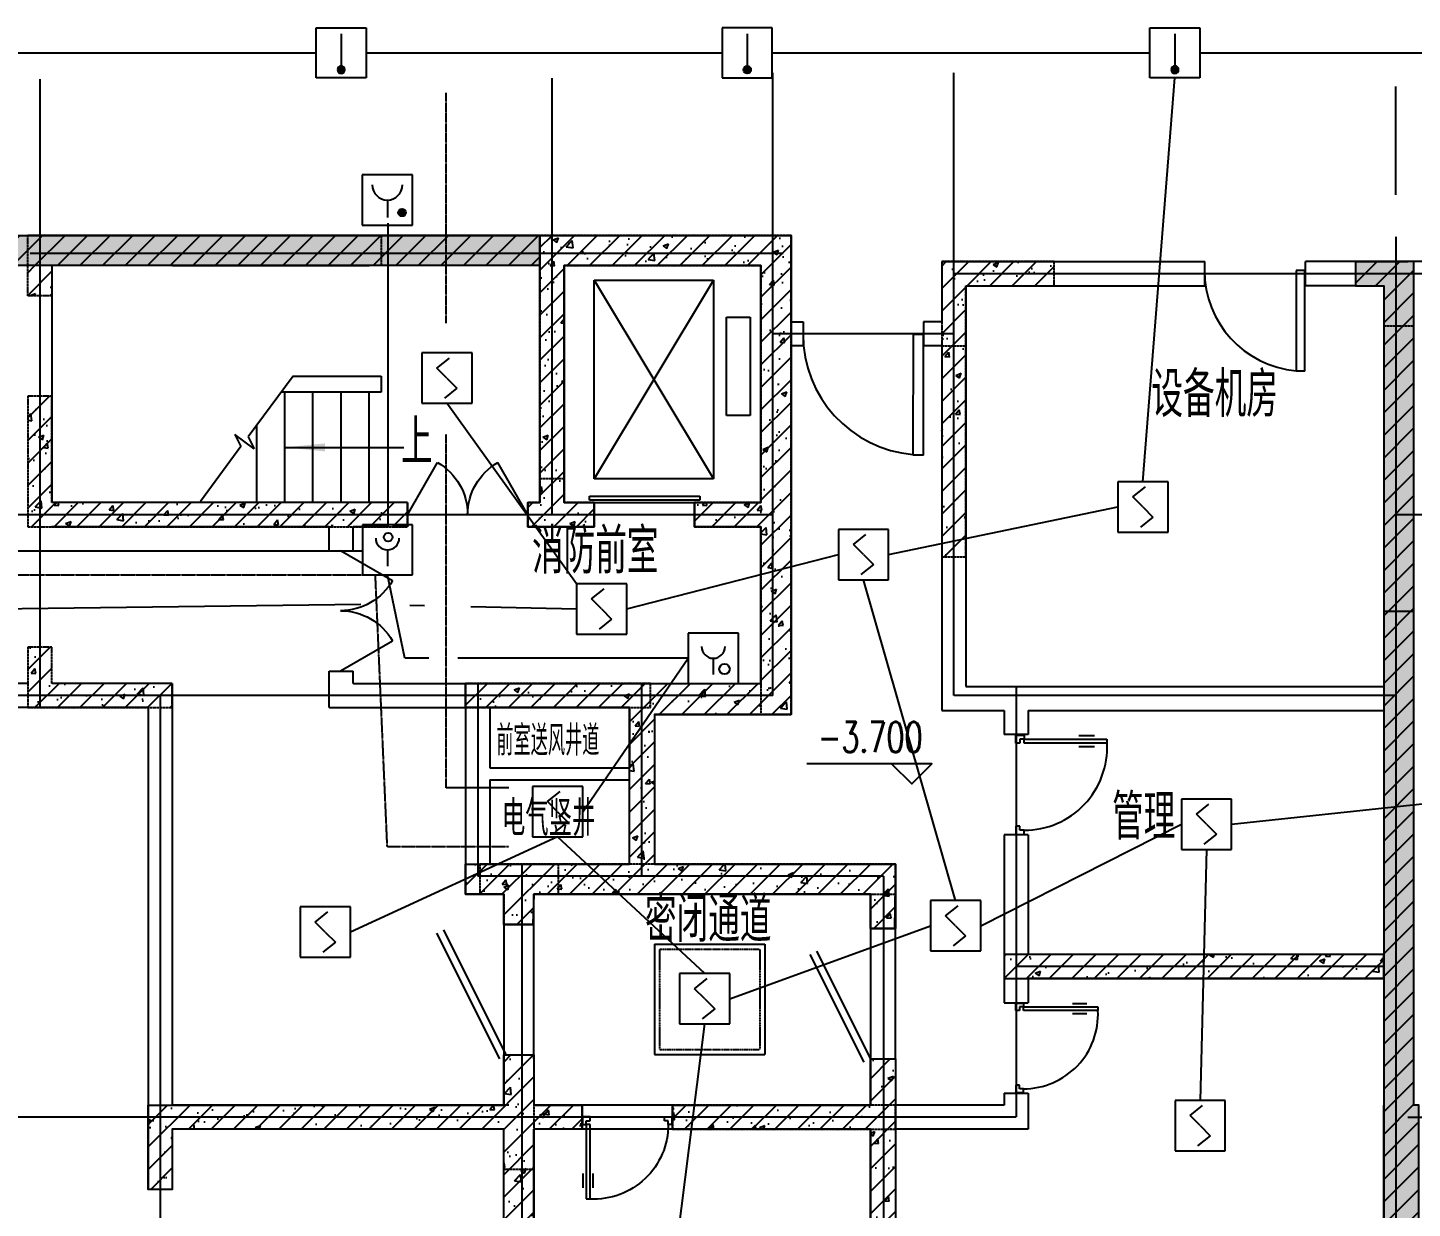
# Model space of a CAD drawing. Extents: x -170759 to 304867, y -311201 to 112352.
# Drawn here: x 50742 to 64527, y -259015 to -247257 of the extents above; entities that cross this region are included whole.
import ezdxf
from ezdxf.enums import TextEntityAlignment as Align

# ---------------------------------------------------------------- set-up
doc = ezdxf.new("R2010")
doc.units = 0
for name, pattern in [('ACAD_ISO04W100', [30.5, 24, -3, 0.5, -3]), ('CENTER', [2, 1.25, -0.25, 0.25, -0.25]), ('DASH', [0.35, 0.25, -0.1]), ('DOTE', [2.42, 2, -0.2, 0.02, -0.2]), ('PHANTOM2', [1.25, 0.625, -0.125, 0.125, -0.125, 0.125, -0.125])]:
    doc.linetypes.add(name, pattern=pattern)
doc.layers.get('0').update_dxf_attribs({"linetype": 'CONTINUOUS'})
for name, color, linetype in [('7', 8, 'CONTINUOUS'), ('AXIS_TEXT', 7, 'CONTINUOUS'), ('DOTE', 251, 'CONTINUOUS'), ('EQUIP', 3, 'CONTINUOUS'), ('MC', 3, 'CONTINUOUS'), ('PUB_DIM', 3, 'CONTINUOUS'), ('STAIR', 2, 'CONTINUOUS'), ('TEX', 7, 'CONTINUOUS'), ('TEXT', 6, 'CONTINUOUS'), ('TXT', 3, 'CONTINUOUS'), ('WALL', 7, 'CONTINUOUS'), ('WINDOW', 151, 'CONTINUOUS'), ('WINDOW_TEXT', 7, 'CONTINUOUS'), ('WIRE', 1, 'CONTINUOUS'), ('WZ', 3, 'CONTINUOUS'), ('ZHU', 251, 'CONTINUOUS'), ('ZXX', 2, 'ACAD_ISO04W100'), ('导线', 1, 'CONTINUOUS'), ('消防', 1, 'CONTINUOUS')]:
    doc.layers.add(name, color=color, linetype=linetype)
doc.styles.add('HZS', font='txt', dxfattribs={"width": 0.7, "bigfont": 'HZS'})
doc.styles.add('HZTXT', font='txt.shx', dxfattribs={"width": 0.8, "bigfont": 'hztxt.shx'})
doc.styles.add('HZXXX', font='romans', dxfattribs={"width": 0.7, "bigfont": 'hzs'})
doc.styles.add('SIMPLEX', font='SIMPLEX.SHX')
doc.styles.add('XC93', font='hzst-e.shx', dxfattribs={"width": 0.75, "bigfont": 'xc93.shx'})
pattern_1 = [(50, (50704.1, -264957.1), (546.554, -47.817), [57.15, -628.65]), (355, (50704.1, -264957.1), (-105.728, 573.17), [45.72, -502.92]), (100.451, (50749.67, -264961.1), (440.828, 525.35), [48.57, -534.27]), (46.1842, (50704.1, -264804.7), (813.237, -126.127), [85.725, -942.975]), (96.6356, (50771.9, -264815.2), (712.213, 742.277), [72.855, -801.405]), (351.184, (50704.1, -264804.7), (712.214, 742.275), [68.58, -754.38]), (21, (50780.3, -264842.8), (454.845, -306.7966), [57.15, -628.65]), (326, (50780.3, -264842.8), (185.406, 552.564), [45.72, -502.92]), (71.4514, (50818.2, -264868.36), (640.25, 245.769), [48.57, -534.27]), (37.5, (50704.12, -264957.1), (9.2658, 253.6651), [0, -496.824, 0, -510.54, 0, -504.825]), (7.5, (50704.12, -264957.1), (200.459, 300.5417), [0, -291.084, 0, -485.394, 0, -192.405]), (327.5, (50534.2, -264957.1), (406.7718, -17.1862), [0, -190.5, 0, -594.36, 0, -788.67]), (317.5, (50458, -264957.1), (444.3875, 76.2795), [0, -247.65, 0, -394.716, 0, -560.07])]
pattern_2 = [(45, (50704.12, -265676.67), (-112.2532, 112.2532), [])]

# ---------------------------------------------------------------- blocks, each defined once
blk = doc.blocks.new('M_A23MCU')
for p, q in [((-0.454, 0.081), (-0.454, 0.905)), ((-0.454, 0.905), (-0.413, 0.905)), ((-0.413, 0.905), (-0.413, 0.081)), ((-0.489, 0.782), (-0.489, 0.624)), ((-0.378, 0.782), (-0.378, 0.624)), ((-0.495, -0.002), (-0.495, 0.081)), ((-0.495, 0.081), (-0.454, 0.081)), ((-0.413, 0.081), (-0.454, 0.081)), ((-0.454, 0.081), (-0.454, 0.039)), ((-0.454, 0.039), (-0.413, 0.039)), ((-0.413, 0.039), (-0.413, -0.002)), ((0.412, 0.039), (0.412, -0.002)), ((0.453, 0.039), (0.412, 0.039)), ((0.453, 0.081), (0.453, 0.039)), ((0.494, 0.081), (0.453, 0.081)), ((0.494, -0.002), (0.494, 0.081)), ((-0.413, -0.002), (-0.495, -0.002)), ((-0.495, -0.002), (-0.495, -0.002)), ((0.412, -0.002), (0.494, -0.002)), ((0.494, -0.002), (0.494, -0.002))]:
    blk.add_line(p, q)
blk.add_arc((-0.372, 0.082), 0.825, 359.9283, 92.866)
blk = doc.blocks.new('_LINKPT1')
blk.add_line((0, 0), (0, 0))
blk = doc.blocks.new('M_I14YDH')
for p, q in [((0.5, 0.5), (-0.5, 0.5)), ((-0.5, 0.5), (-0.5, -0.5)), ((-0.2, 0.2), (0.05, 0.4)), ((0.5, -0.5), (0.5, 0.5)), ((0, 0), (-0.2, 0.2)), ((0, 0), (0.2, -0.2)), ((0.2, -0.2), (-0.05, -0.4)), ((-0.5, -0.5), (0.5, -0.5))]:
    blk.add_line(p, q)
for p in [(0, 0.5), (-0.5, 0), (0.5, 0), (0, -0.5)]:
    blk.add_blockref('_LINKPT1', p)
at = {"width": 0.8, "flags": 9}
blk.add_attdef('A', (0, 0), '', height=0.00002, dxfattribs=at)
blk = doc.blocks.new('M-90')
at = {"layer": 'MC'}
for p, q in [((0, 810), (0, 0)), ((0, 810), (71.1, 810)), ((71.1, 0), (71.1, 810)), ((0, 0), (71.1, 0))]:
    blk.add_line(p, q, dxfattribs=at)
blk.add_arc((0, 0), 810, 0, 84.96083, dxfattribs=at)
blk = doc.blocks.new('A$C52D86A53')
at = {"layer": 'WALL', "xscale": -1, "rotation": 186.999999999998}
blk.add_blockref('M-90', (-98.7, 804), dxfattribs=at)
blk = doc.blocks.new('_DBLK1')
for p, q in [((-0.5, 0), (-0.25, -0.433)), ((0.5, 0), (0.25, -0.433))]:
    blk.add_line(p, q)
for centre, start, end in [((-0.5, 0), 300, 0), ((0.5, 0), 180, 240)]:
    blk.add_arc(centre, 0.5, start, end)
at = {"layer": 'WINDOW_TEXT', "style": 'SIMPLEX', "flags": 9}
blk.add_attdef('A', text='', height=1, dxfattribs=at).set_placement((0, 1.5), align=Align.MIDDLE)
blk = doc.blocks.new('_X1BIG')
for p, q in [((0.5, 0.5), (-0.5, 0.5)), ((-0.5, 0.5), (-0.5, -0.5)), ((0.5, -0.5), (0.5, 0.5)), ((0, 0), (0, -0.324)), ((-0.5, -0.5), (0.5, -0.5))]:
    blk.add_line(p, q)
blk.add_circle((0.012, 0.254), 0.0864)
blk.add_arc((0, 0.234), 0.234, 180, 0)
at = {"xscale": 0.002, "yscale": 0.002, "zscale": 0.002}
for p in [(0, 0.5), (-0.5, 0), (0.5, 0), (0, -0.5)]:
    blk.add_blockref('_LINKPT1', p, dxfattribs=at)
at = {"style": 'XC93', "width": 0.75, "flags": 9}
blk.add_attdef('A', (0, 0), '', height=0.00002, dxfattribs=at)
blk = doc.blocks.new('_ARROW')
blk.add_solid([(0, 0), (-1, 0.1), (-1, -0.1)])
blk = doc.blocks.new('_X0AQQ')
for p, q in [((0.5, 0.5), (-0.5, 0.5)), ((-0.5, 0.5), (-0.5, -0.5)), ((0.5, -0.5), (0.5, 0.5)), ((0, 0), (0, -0.324)), ((-0.5, -0.5), (0.5, -0.5))]:
    blk.add_line(p, q)
blk.add_circle((0.223, -0.215), 0.104)
blk.add_arc((0, 0.234), 0.234, 180, 0)
at = {"xscale": 0.002, "yscale": 0.002, "zscale": 0.002}
for p in [(0, 0.5), (-0.5, 0), (0.5, 0), (0, -0.5)]:
    blk.add_blockref('_LINKPT1', p, dxfattribs=at)
at = {"style": 'XC93', "width": 0.75, "flags": 9}
blk.add_attdef('A', (0, 0), '', height=0.00002, dxfattribs=at)
blk = doc.blocks.new('M_I17LNN')
for p, q in [((0.5, 0.5), (-0.5, 0.5)), ((-0.5, 0.5), (-0.5, -0.5)), ((0.5, -0.5), (0.5, 0.5)), ((0, 0), (0, -0.35)), ((-0.5, -0.5), (0.5, -0.5))]:
    blk.add_line(p, q)
blk.add_arc((0, 0.3), 0.3, 180, 0)
for p in [(0, 0.5), (-0.5, 0), (0.5, 0), (0, -0.5)]:
    blk.add_blockref('_LINKPT1', p)
at = {"width": 0.8, "flags": 9}
blk.add_attdef('A', (0, 0), '', height=0.00002, dxfattribs=at)
blk = doc.blocks.new('A$C040471D3')
at = {"layer": 'EQUIP'}
blk.add_circle((396, 125), 37.5, dxfattribs=at)
for points in [[(363, 144), (428, 144), (358, 125), (433, 125)], [(377, 157), (414, 157), (363, 144), (428, 144)], [(396, 162), (396, 162), (377, 157), (414, 157)], [(363, 106), (428, 106), (358, 125), (433, 125)], [(377, 92), (414, 92), (363, 106), (428, 106)], [(396, 87), (396, 87), (377, 92), (414, 92)]]:
    blk.add_solid(points, dxfattribs=at)
at = {"layer": 'EQUIP', "xscale": 500, "yscale": 500, "zscale": 500}
blk.add_blockref('M_I17LNN', (250, 250), dxfattribs=at)
blk = doc.blocks.new('A$C0C615F67')
blk.add_blockref('A$C040471D3', (0, 0))
blk = doc.blocks.new('M_I13KNT')
for p, q in [((0.5, 0.5), (-0.5, 0.5)), ((-0.5, 0.5), (-0.5, -0.5)), ((0, 0.375), (0, -0.412)), ((0.5, -0.5), (0.5, 0.5)), ((-0.5, -0.5), (0.5, -0.5))]:
    blk.add_line(p, q)
blk.add_circle((0, -0.338), 0.075)
for points in [[(-0.037, -0.273), (0.038, -0.273), (-0.065, -0.3), (0.065, -0.3)], [(0, -0.263), (0, -0.263), (-0.037, -0.273), (0.038, -0.273)], [(-0.065, -0.3), (0.065, -0.3), (-0.075, -0.338), (0.075, -0.338)], [(-0.065, -0.375), (0.065, -0.375), (-0.075, -0.338), (0.075, -0.338)], [(-0.037, -0.402), (0.038, -0.402), (-0.065, -0.375), (0.065, -0.375)], [(0, -0.412), (0, -0.412), (-0.037, -0.402), (0.038, -0.402)]]:
    blk.add_solid(points)
for p in [(0, 0.5), (-0.5, 0), (0.5, 0), (0, -0.5)]:
    blk.add_blockref('_LINKPT1', p)
at = {"width": 0.8, "flags": 9}
blk.add_attdef('A', (0, 0), '', height=0.000015, dxfattribs=at)

msp = doc.modelspace()

# ---------------------------------------------------------------- hatches: boundary and pattern name
at = {"layer": 'WALL'}
h = msp.add_hatch(dxfattribs=at)
h.set_pattern_fill('AR-CONC', color=256, scale=3, style=0)
h.set_pattern_definition(pattern_1)
h.paths.add_polyline_path([(41081.64473, -249327.46476), (55841.64473, -249327.46476), (55841.64473, -249627.46476), (41081.64473, -249627.46476)])
h = msp.add_hatch(dxfattribs=at)
h.set_pattern_fill('ANSI31', color=256, scale=50, style=0)
h.set_pattern_definition(pattern_2)
h.paths.add_polyline_path([(41081.64473, -249327.46476), (55841.64473, -249327.46476), (55841.64473, -249627.46476), (41081.64473, -249627.46476)])
h = msp.add_hatch(dxfattribs=at)
h.set_pattern_fill('AR-CONC', color=256, scale=3, style=0)
h.set_pattern_definition(pattern_1)
h.paths.add_polyline_path([(55841.64473, -249327.46476), (58341.64473, -249327.46476), (58341.64473, -254097.46476), (56981.64473, -254097.46476), (56981.64473, -255587.46476), (59381.64473, -255587.46476), (59371.64473, -256227.46476), (59131.64473, -256227.46476), (59131.64473, -255887.46476), (55781.64473, -255887.46476), (55771.64473, -256187.46476), (55481.64473, -256187.46476), (55481.64473, -255887.46476), (55101.64473, -255887.46476), (55101.64473, -255586.5813), (56731.64473, -255586.5813), (56731.64473, -254027.46479), (55101.64473, -254027.46479), (55101.64473, -253787.46476), (58041.64473, -253787.46476), (58041.64473, -252227.46476), (57381.84279, -252227.46476), (57381.84279, -251987.46476), (58041.64473, -251987.46476), (58041.64473, -249627.46476), (56081.64473, -249627.46476), (56081.64473, -251987.46476), (56381.84279, -251987.46476), (56381.84279, -252227.46476), (55721.64473, -252227.46476), (55721.64473, -251987.46476), (55841.64473, -251987.46476)])
h = msp.add_hatch(dxfattribs=at)
h.set_pattern_fill('ANSI31', color=256, scale=50, style=0)
h.set_pattern_definition([(45, (49761.56, -264957.1), (-112.2532, 112.2532), [])])
h.paths.add_polyline_path([(55841.64473, -249327.46476), (58341.64473, -249327.46476), (58341.64473, -254097.46476), (56981.64473, -254097.46476), (56981.64473, -255587.46476), (59381.64473, -255587.46476), (59371.64473, -256227.46476), (59131.64473, -256227.46476), (59131.64473, -255887.46476), (55781.64473, -255887.46476), (55771.64473, -256187.46476), (55481.64473, -256187.46476), (55481.64473, -255887.46476), (55101.64473, -255887.46476), (55101.64473, -255586.5813), (56731.64473, -255586.5813), (56731.64473, -254027.46479), (55101.64473, -254027.46479), (55101.64473, -253787.46476), (58041.64473, -253787.46476), (58041.64473, -252227.46476), (57381.84279, -252227.46476), (57381.84279, -251987.46476), (58041.64473, -251987.46476), (58041.64473, -249627.46476), (56081.64473, -249627.46476), (56081.64473, -251987.46476), (56381.84279, -251987.46476), (56381.84279, -252227.46476), (55721.64473, -252227.46476), (55721.64473, -251987.46476), (55841.64473, -251987.46476)])
h = msp.add_hatch(dxfattribs=at)
h.set_pattern_fill('AR-CONC', color=256, scale=3, style=0)
h.set_pattern_definition(pattern_1)
h.paths.add_polyline_path([(35081.64473, -250107.46476), (35081.64473, -249587.46476), (32331.64473, -249587.46476), (32331.64473, -260137.46476), (33531.64473, -260137.46476), (33531.64473, -264337.46476), (63391.64473, -264337.46476), (63391.64473, -260137.46476), (64591.64473, -260137.46476), (64591.64473, -257987.46476), (64541.64473, -257987.46476), (64541.64473, -249587.46476), (63961.64473, -249587.46476), (63961.64473, -249827.46476), (64241.64473, -249827.46476), (64241.64473, -259787.46476), (60461.64473, -259787.46476), (60461.64473, -260027.46476), (63041.64473, -260027.46476), (63041.64473, -263987.46476), (59381.64473, -263987.46476), (33881.64473, -263987.46476), (33881.64473, -259787.46476), (32681.64473, -259787.46476), (32681.64689, -249827.46456), (33631.64473, -249827.46476), (33631.64473, -250107.46476), (33881.64473, -250107.46476), (33881.64473, -249827.46476), (34841.64473, -249827.46476), (34841.64473, -250107.46476)])
h = msp.add_hatch(dxfattribs=at)
h.set_pattern_fill('ANSI31', color=256, scale=50, style=0)
h.set_pattern_definition([(45, (49929.86, -264957.1), (-112.2532, 112.2532), [])])
h.paths.add_polyline_path([(35081.64473, -250107.46476), (35081.64473, -249587.46476), (32331.64473, -249587.46476), (32331.64473, -260137.46476), (33531.64473, -260137.46476), (33531.64473, -264337.46476), (63391.64473, -264337.46476), (63391.64473, -260137.46476), (64591.64473, -260137.46476), (64591.64473, -257987.46476), (64541.64473, -257987.46476), (64541.64473, -249587.46476), (63961.64473, -249587.46476), (63961.64473, -249827.46476), (64241.64473, -249827.46476), (64241.64473, -259787.46476), (60461.64473, -259787.46476), (60461.64473, -260027.46476), (63041.64473, -260027.46476), (63041.64473, -263987.46476), (59381.64473, -263987.46476), (33881.64473, -263987.46476), (33881.64473, -259787.46476), (32681.64473, -259787.46476), (32681.64689, -249827.46456), (33631.64473, -249827.46476), (33631.64473, -250107.46476), (33881.64473, -250107.46476), (33881.64473, -249827.46476), (34841.64473, -249827.46476), (34841.64473, -250107.46476)])
h = msp.add_hatch(dxfattribs=at)
h.set_pattern_fill('AR-CONC', color=256, scale=3, style=0)
h.set_pattern_definition(pattern_1)
h.paths.add_polyline_path([(46061.64473, -249627.46476), (45941.64473, -249627.46476), (45941.64473, -249927.46476), (46061.64473, -249927.46476)])
h.paths.add_polyline_path([(46061.64473, -249927.46476), (46181.64473, -249927.46476), (46181.64473, -249637.46476), (46181.64473, -249627.46476), (46061.64473, -249627.46476)])
h.paths.add_polyline_path([(50861.64473, -249627.46476), (50741.64473, -249627.46476), (50741.64473, -249927.46476), (50861.64473, -249927.46476)])
h.paths.add_polyline_path([(50981.64473, -249627.46476), (50861.64473, -249627.46476), (50861.64473, -249927.46476), (50981.64473, -249927.46476)])
h = msp.add_hatch(dxfattribs=at)
h.set_pattern_fill('ANSI31', color=256, scale=50, style=0)
h.set_pattern_definition(pattern_2)
h.paths.add_polyline_path([(46061.64473, -249627.46476), (45941.64473, -249627.46476), (45941.64473, -249927.46476), (46061.64473, -249927.46476)])
h.paths.add_polyline_path([(46061.64473, -249927.46476), (46181.64473, -249927.46476), (46181.64473, -249637.46476), (46181.64473, -249627.46476), (46061.64473, -249627.46476)])
h.paths.add_polyline_path([(50861.64473, -249627.46476), (50741.64473, -249627.46476), (50741.64473, -249927.46476), (50861.64473, -249927.46476)])
h.paths.add_polyline_path([(50981.64473, -249627.46476), (50861.64473, -249627.46476), (50861.64473, -249927.46476), (50981.64473, -249927.46476)])
h = msp.add_hatch(dxfattribs=at)
h.set_pattern_fill('AR-CONC', color=256, scale=3, style=0)
h.set_pattern_definition(pattern_1)
h.paths.add_polyline_path([(60961.64473, -249827.46476), (60961.64473, -249587.46476), (59841.64473, -249587.46476), (59841.64473, -250187.46476), (59841.64473, -250187.46476), (59841.64473, -250427.46476), (59841.64473, -252527.46476), (60081.64473, -252527.46476), (60081.64473, -249827.46476)])
h = msp.add_hatch(dxfattribs=at)
h.set_pattern_fill('ANSI31', color=256, scale=50, style=0)
h.set_pattern_definition([(45, (50128.91, -264957.1), (-112.2532, 112.2532), [])])
h.paths.add_polyline_path([(60961.64473, -249827.46476), (60961.64473, -249587.46476), (59841.64473, -249587.46476), (59841.64473, -250187.46476), (59841.64473, -250187.46476), (59841.64473, -250427.46476), (59841.64473, -252527.46476), (60081.64473, -252527.46476), (60081.64473, -249827.46476)])
h = msp.add_hatch(dxfattribs=at)
h.set_pattern_fill('AR-CONC', color=256, scale=3, style=0)
h.set_pattern_definition(pattern_1)
h.paths.add_polyline_path([(54521.64473, -252227.46476), (54521.64473, -251987.46476), (50981.64473, -251987.46476), (50981.64473, -250927.46476), (50741.64473, -250927.46476), (50741.64473, -252227.46476)])
h = msp.add_hatch(dxfattribs=at)
h.set_pattern_fill('ANSI31', color=256, scale=50, style=0)
h.set_pattern_definition([(45, (50704.12, -264203.23), (-112.2532, 112.2532), [])])
h.paths.add_polyline_path([(54521.64473, -252227.46476), (54521.64473, -251987.46476), (50981.64473, -251987.46476), (50981.64473, -250927.46476), (50741.64473, -250927.46476), (50741.64473, -252227.46476)])
h = msp.add_hatch(dxfattribs=at)
h.set_pattern_fill('AR-CONC', color=256, scale=3, style=0)
h.set_pattern_definition(pattern_1)
h.paths.add_polyline_path([(52181.64473, -254027.46476), (52181.64473, -253787.46476), (50981.64473, -253787.46476), (50981.64473, -253427.46476), (50741.64473, -253427.46476), (50741.64473, -254027.46476)])
h.paths.add_polyline_path([(48581.64473, -255987.46476), (48581.64473, -254027.46476), (48941.64473, -254027.46476), (48941.64473, -253787.46476), (47981.64473, -253787.46476), (47981.64473, -254027.46476), (48341.64473, -254027.46476), (48341.64473, -255987.46476)])
h = msp.add_hatch(dxfattribs=at)
h.set_pattern_fill('ANSI31', color=256, scale=50, style=0)
h.set_pattern_definition([(45, (50704.12, -265586.54), (-112.2532, 112.2532), [])])
h.paths.add_polyline_path([(52181.64473, -254027.46476), (52181.64473, -253787.46476), (50981.64473, -253787.46476), (50981.64473, -253427.46476), (50741.64473, -253427.46476), (50741.64473, -254027.46476)])
h.paths.add_polyline_path([(48581.64473, -255987.46476), (48581.64473, -254027.46476), (48941.64473, -254027.46476), (48941.64473, -253787.46476), (47981.64473, -253787.46476), (47981.64473, -254027.46476), (48341.64473, -254027.46476), (48341.64473, -255987.46476)])
h = msp.add_hatch(dxfattribs=at)
h.set_pattern_fill('AR-CONC', color=256, scale=3, style=0)
h.set_pattern_definition(pattern_1)
h.paths.add_polyline_path([(64241.64473, -256487.46476), (60461.64473, -256487.46476), (60461.64473, -256727.46476), (64241.64473, -256727.46476)])
h = msp.add_hatch(dxfattribs=at)
h.set_pattern_fill('ANSI31', color=256, scale=50, style=0)
h.set_pattern_definition([(45, (50704.12, -265587.98), (-112.2532, 112.2532), [])])
h.paths.add_polyline_path([(64241.64473, -256487.46476), (60461.64473, -256487.46476), (60461.64473, -256727.46476), (64241.64473, -256727.46476)])
h = msp.add_hatch(dxfattribs=at)
h.set_pattern_fill('AR-CONC', color=256, scale=3, style=0)
h.set_pattern_definition(pattern_1)
h.paths.add_polyline_path([(51941.64473, -258827.46476), (51941.64473, -257987.46476), (55481.64473, -257987.46476), (55481.64473, -257487.46476), (55781.64473, -257487.46476), (55781.64473, -257987.46476), (56261.64473, -257987.46476), (56261.64473, -258227.46476), (55781.64473, -258227.46476), (55781.64473, -261877.46476), (59131.64473, -261877.46476), (59131.64473, -258227.46476), (57161.64473, -258227.46476), (57161.64473, -257987.46476), (59131.64473, -257987.46476), (59131.64473, -257527.46476), (59381.64473, -257527.46476), (59381.64473, -263987.46476), (59131.64473, -263987.46476), (59131.64473, -263027.46476), (58811.64473, -263027.46476), (58812.31083, -262787.46661), (59131.64473, -262788.7137), (59131.64473, -262127.46476), (57221.64455, -262127.46476), (57221.64455, -262888.07186), (57031.64455, -262888.07186), (57031.64455, -262538.07186), (56731.64473, -262538.07186), (56731.64473, -262127.46476), (55781.64473, -262127.46476), (55781.64473, -262787.46476), (56111.64473, -262787.46476), (56111.64473, -263027.46476), (55211.64473, -263027.46476), (55781.64473, -263027.46476), (55781.64473, -263987.46476), (55481.64473, -263987.46476), (55481.64473, -263027.46476), (55211.64473, -263027.46476), (55211.64473, -262787.46476), (55481.64473, -262787.46476), (55481.64473, -258227.46476), (52181.64473, -258227.46476), (52181.64473, -258827.46476)])
h = msp.add_hatch(dxfattribs=at)
h.set_pattern_fill('ANSI31', color=256, scale=50, style=0)
h.set_pattern_definition([(45, (52123.83, -264957.1), (-112.2532, 112.2532), [])])
h.paths.add_polyline_path([(51941.64473, -258827.46476), (51941.64473, -257987.46476), (55481.64473, -257987.46476), (55481.64473, -257487.46476), (55781.64473, -257487.46476), (55781.64473, -257987.46476), (56261.64473, -257987.46476), (56261.64473, -258227.46476), (55781.64473, -258227.46476), (55781.64473, -261877.46476), (59131.64473, -261877.46476), (59131.64473, -258227.46476), (57161.64473, -258227.46476), (57161.64473, -257987.46476), (59131.64473, -257987.46476), (59131.64473, -257527.46476), (59381.64473, -257527.46476), (59381.64473, -263987.46476), (59131.64473, -263987.46476), (59131.64473, -263027.46476), (58811.64473, -263027.46476), (58812.31083, -262787.46661), (59131.64473, -262788.7137), (59131.64473, -262127.46476), (57221.64455, -262127.46476), (57221.64455, -262888.07186), (57031.64455, -262888.07186), (57031.64455, -262538.07186), (56731.64473, -262538.07186), (56731.64473, -262127.46476), (55781.64473, -262127.46476), (55781.64473, -262787.46476), (56111.64473, -262787.46476), (56111.64473, -263027.46476), (55211.64473, -263027.46476), (55781.64473, -263027.46476), (55781.64473, -263987.46476), (55481.64473, -263987.46476), (55481.64473, -263027.46476), (55211.64473, -263027.46476), (55211.64473, -262787.46476), (55481.64473, -262787.46476), (55481.64473, -258227.46476), (52181.64473, -258227.46476), (52181.64473, -258827.46476)])

# ---------------------------------------------------------------- linework, layer by layer
at = {"linetype": 'DASH', "ltscale": 0.3}
for p, q in [((57031.14736, -256434.04744, 0), (57031.14736, -257434.04744, 0)), ((57031.14736, -256434.04744, 0), (58031.14736, -256434.04744, 0)), ((58031.14736, -256434.04744, 0), (58031.14736, -257434.04744, 0)), ((57031.14736, -257434.04744, 0), (58031.14736, -257434.04744, 0))]:
    msp.add_line(p, q, dxfattribs=at)
at = {"elevation": 0}
msp.add_lwpolyline([(64241.64473, -256487.46476), (60461.64473, -256487.46476), (60461.64473, -256727.46476), (64241.64473, -256727.46476)], close=True, dxfattribs=at)
at = {"layer": '7'}
for p, q in [((54880.35713, -256241.11642, 0), (55505.83467, -257493.62504, 0)), ((55481.64473, -256187.46476, 0), (55481.64473, -257527.46476, 0)), ((55781.64473, -257527.46476, 0), (55781.64473, -256187.46476, 0)), ((59131.64473, -256227.46476, 0), (59131.64473, -257527.46476, 0)), ((59381.64473, -257527.46476, 0), (59381.64473, -256227.46476, 0)), ((56981.14736, -256384.04744, 0), (56981.14736, -257484.04744, 0)), ((56981.14736, -256384.04744, 0), (58081.14736, -256384.04744, 0)), ((58081.14736, -256384.04744, 0), (58081.14736, -257484.04744, 0)), ((58528.42245, -256487.39367, 0), (59064.54606, -257560.97249, 0)), ((58595.52113, -256453.88595, 0), (59131.64473, -257527.46476, 0)), ((56981.14736, -257484.04744, 0), (58081.14736, -257484.04744, 0)), ((57161.64473, -257987.46476, 0), (56261.64473, -257987.46476, 0)), ((57161.64473, -258227.46476, 0), (56261.64473, -258227.46476, 0))]:
    msp.add_line(p, q, dxfattribs=at)
at = {"layer": 'AXIS_TEXT'}
msp.add_line((58461.64473, -250427.46476, 0), (58341.64473, -250427.46476, 0), dxfattribs=at)
at = {"layer": 'DOTE', "color": 251, "linetype": 'DOTE', "ltscale": 0.5}
for p, q in [((58161.64473, -253907.46476, 0), (58161.64473, -247702.81727, 0)), ((59961.64473, -253907.46476, 0), (59961.64473, -247702.81727, 0)), ((50861.64473, -247769.74781, 0), (50861.64473, -254027.46476, 0)), ((55961.64473, -252107.46476, 0), (55961.64473, -247758.93538, 0)), ((64361.64473, -248920.81511, 0), (64361.64473, -247844.53983, 0)), ((64361.64473, -249336.38176, 0), (64361.64473, -266768.17179, 0)), ((58261.64473, -249507.46476, 0), (50763.64473, -249507.46476, 0)), ((78841.64473, -249707.46476, 0), (59961.64473, -249707.46476, 0)), ((59961.64473, -250307.46476, 0), (58161.64473, -250307.46476, 0)), ((58161.64473, -252107.46476, 0), (46061.64473, -252107.46476, 0)), ((66461.64473, -252107.46476, 0), (64361.64473, -252107.46476, 0)), ((58161.64473, -253907.46476, 0), (48461.64473, -253907.46476, 0)), ((52061.64473, -253907.46476, 0), (52061.64473, -254027.46476, 0)), ((55221.64473, -253787.46476, 0), (55221.64473, -255707.46476, 0)), ((56851.64473, -253787.46476, 0), (56851.64473, -255707.46476, 0)), ((64361.64473, -253907.46476, 0), (59961.64473, -253907.46476, 0)), ((60581.64473, -253817.46476, 0), (60581.64473, -258107.46476, 0)), ((52061.64473, -254027.46476, 0), (52061.64473, -266768.17179, 0)), ((59261.64473, -255707.46476, 0), (55221.64473, -255707.46476, 0)), ((55661.64473, -255587.46476, 0), (55661.64473, -266768.17179, 0)), ((58161.64473, -255707.46476, 0), (55661.64473, -255707.46476, 0)), ((59261.64473, -255707.46476, 0), (59261.64473, -266768.17179, 0)), ((64241.64473, -256607.46476, 0), (60581.64473, -256607.46476, 0)), ((60581.64473, -258107.46476, 0), (48461.64473, -258107.46476, 0)), ((64481.64473, -258107.46476, 0), (109561.64473, -258107.46476, 0))]:
    msp.add_line(p, q, dxfattribs=at)
at = {"layer": 'PUB_DIM', "elevation": 0}
msp.add_lwpolyline([(53301.69186, -251437.46476), (54485.42337, -251437.46476)], dxfattribs=at)
at = {"layer": 'STAIR'}
for p, q in [((52181.69186, -249627.46476, 0), (54141.69186, -249627.46476, 0)), ((56381.64473, -251751.46476, 0), (56381.64473, -249770.65893, 0)), ((56381.64473, -249770.65893, 0), (57570.92312, -251751.46476, 0)), ((57570.92312, -249770.65893, 0), (56381.64473, -251751.46476, 0)), ((56381.64473, -249770.65893, 0), (57570.92312, -249770.65893, 0)), ((57570.92312, -249770.65893, 0), (57570.92312, -251751.46476, 0)), ((57698.04699, -251119.1949, 0), (57698.04699, -250139.1949, 0)), ((57698.04699, -250139.1949, 0), (57934.04699, -250139.1949, 0)), ((57934.04699, -250139.1949, 0), (57934.04699, -251119.1949, 0)), ((53384.43015, -250727.46476, 0), (52936.55079, -251333.25419, 0)), ((53301.69186, -251987.46476, 0), (53301.69186, -250887.46476, 0)), ((53581.69186, -251987.46476, 0), (53581.69186, -250887.46476, 0)), ((53861.69186, -251987.46476, 0), (53861.69186, -250887.46476, 0)), ((54141.69186, -251987.46476, 0), (54141.69186, -250887.46476, 0)), ((57934.04699, -251119.1949, 0), (57698.04699, -251119.1949, 0)), ((53021.69186, -251987.46476, 0), (53021.69186, -251218.0947, 0)), ((52865.2113, -251429.74604, 0), (52461.69186, -251975.53546, 0)), ((52997.3729, -251452.8396, 0), (52804.3892, -251310.16062, 0)), ((52804.3892, -251310.16062, 0), (52865.2113, -251429.74604, 0)), ((52936.55079, -251333.25419, 0), (52997.3729, -251452.8396, 0)), ((57570.92312, -251751.46476, 0), (56381.64473, -251751.46476, 0)), ((53841.69186, -251987.46476, 0), (52181.69186, -251987.46476, 0)), ((53841.69186, -251987.46476, 0), (52181.69186, -251987.46476, 0)), ((56334.02162, -251962.88946, 0), (56334.02162, -251921.6576, 0)), ((56334.02162, -251921.6576, 0), (57432.04584, -251921.6576, 0)), ((57432.04584, -251962.88946, 0), (56334.02162, -251962.88946, 0)), ((56381.84279, -251987.46476, 0), (57381.84279, -251987.46476, 0)), ((57432.04584, -251921.6576, 0), (57432.04584, -251962.88946, 0))]:
    msp.add_line(p, q, dxfattribs=at)
at = {"layer": 'TEXT', "color": 3, "elevation": 0}
msp.add_lwpolyline([(59343.22584, -254589.25318), (59543.22584, -254789.33209), (59743.22584, -254589.25318), (58497.07694, -254589.25318)], dxfattribs=at)
at = {"layer": 'WALL'}
for p, q in [((55841.64473, -249327.46476, 0), (50741.64473, -249327.46476, 0)), ((54261.64473, -249327.46476, 0), (50741.64473, -249327.46476, 0)), ((55841.64473, -249327.46476, 0), (58281.64473, -249327.46476, 0)), ((58341.64473, -250187.46476, 0), (58341.64473, -249387.46476, 0)), ((58341.64473, -250187.46476, 0), (58341.64473, -249387.46476, 0)), ((58341.64473, -249387.46476, 0), (58341.64473, -250187.46476, 0)), ((50981.64473, -249627.46476, 0), (50981.64473, -251987.46476, 0)), ((55841.64473, -249627.46476, 0), (50981.64473, -249627.46476, 0)), ((54261.64473, -249627.46476, 0), (50981.64473, -249627.46476, 0)), ((55841.64473, -251987.46476, 0), (55841.64473, -249627.46476, 0)), ((56081.64473, -251987.46476, 0), (56081.64473, -249627.46476, 0)), ((58041.64473, -249627.46476, 0), (56081.64473, -249627.46476, 0)), ((58041.64473, -251987.46476, 0), (58041.64473, -249627.46476, 0)), ((59841.64473, -249587.46476, 0), (59841.64473, -250187.46476, 0)), ((59841.64473, -249587.46476, 0), (60761.64473, -249587.46476, 0)), ((60761.64473, -249587.46476, 0), (62461.78027, -249587.46476, 0)), ((62461.78027, -249827.46476, 0), (62461.78027, -249587.46476, 0)), ((63961.64473, -249587.46476, 0), (63461.78027, -249587.46476, 0)), ((63461.78027, -249827.46476, 0), (63461.78027, -249587.46476, 0)), ((63961.64473, -249587.46476, 0), (64481.64473, -249587.46476, 0)), ((63961.64473, -249587.46476, 0), (64481.64473, -249587.46476, 0)), ((64881.64473, -249587.46476, 0), (64481.64473, -249587.46476, 0)), ((60081.64473, -249827.46476, 0), (60081.64473, -253817.46476, 0)), ((60081.64473, -249827.46476, 0), (60761.64473, -249827.46476, 0)), ((60761.64473, -249827.46476, 0), (62461.78027, -249827.46476, 0)), ((63961.64473, -249827.46476, 0), (63461.78027, -249827.46476, 0)), ((63961.64473, -249827.46476, 0), (64241.64473, -249827.46476, 0)), ((63961.64473, -249827.46476, 0), (64241.64473, -249827.46476, 0)), ((64241.64473, -249827.46476, 0), (64241.64473, -252407.46476, 0)), ((64241.64473, -249827.46476, 0), (64241.64473, -253817.46476, 0)), ((58341.64473, -250187.46476, 0), (58461.64473, -250187.46476, 0)), ((58461.64473, -250187.46476, 0), (58461.64473, -250427.46476, 0)), ((58461.64473, -250187.46476, 0), (58461.64473, -250427.46476, 0)), ((58461.64473, -250187.46476, 0), (58461.64473, -250427.46476, 0)), ((58461.64473, -250187.46476, 0), (58461.64473, -250427.46476, 0)), ((59841.64473, -250187.46476, 0), (59661.64473, -250187.46476, 0)), ((59661.64473, -250187.46476, 0), (59661.64473, -250427.46476, 0)), ((59841.64473, -250187.46476, 0), (59841.64473, -250187.46476, 0)), ((58341.64473, -250427.46476, 0), (58341.64473, -254027.46476, 0)), ((58461.64473, -250427.46476, 0), (58341.64473, -250427.46476, 0)), ((59841.64473, -250427.46476, 0), (59661.64473, -250427.46476, 0)), ((59841.64473, -250427.46476, 0), (59841.64473, -254057.46476, 0)), ((53384.43015, -250727.46476, 0), (54261.69186, -250727.46476, 0)), ((54261.69186, -250727.46476, 0), (54261.69186, -250887.46476, 0)), ((54261.69186, -250887.46476, 0), (53266.13707, -250887.46476, 0)), ((54521.64473, -251987.46476, 0), (50981.64473, -251987.46476, 0)), ((54521.64473, -251987.46476, 0), (50981.64473, -251987.46476, 0)), ((54521.64473, -251987.46476, 0), (54521.64473, -252227.46476, 0)), ((54521.64473, -251987.46476, 0), (54521.64473, -252227.46476, 0)), ((55721.64473, -252227.46476, 0), (55721.64473, -251987.46476, 0)), ((55721.64473, -251987.46476, 0), (55841.64473, -251987.46476, 0)), ((56081.64473, -251987.46476, 0), (56381.84279, -251987.46476, 0)), ((56081.64473, -251987.46476, 0), (56381.84279, -251987.46476, 0)), ((56081.64473, -251987.46476, 0), (56381.84279, -251987.46476, 0)), ((56381.84279, -252227.46476, 0), (56381.84279, -251987.46476, 0)), ((57381.84279, -251987.46476, 0), (58041.64473, -251987.46476, 0)), ((57381.84279, -251987.46476, 0), (57381.84279, -252227.46476, 0)), ((53741.64473, -252227.46476, 0), (50981.64473, -252227.46476, 0)), ((53741.64473, -252227.46476, 0), (50981.64473, -252227.46476, 0)), ((53741.64473, -252467.46476, 0), (53741.64473, -252227.46476, 0)), ((54331.64473, -252227.46476, 0), (53981.64473, -252227.46476, 0)), ((54331.64473, -252227.46476, 0), (53981.64473, -252227.46476, 0)), ((54331.64473, -252227.46476, 0), (53981.64473, -252227.46476, 0)), ((54331.64473, -252227.46476, 0), (53981.64473, -252227.46476, 0)), ((53981.64473, -252467.46476, 0), (53981.64473, -252227.46476, 0)), ((54521.64473, -252227.46476, 0), (54391.64473, -252227.46476, 0)), ((54521.64473, -252227.46476, 0), (54391.64473, -252227.46476, 0)), ((54521.64473, -252227.46476, 0), (54391.64473, -252227.46476, 0)), ((54521.64473, -252227.46476, 0), (54391.64473, -252227.46476, 0)), ((55721.64473, -252227.46476, 0), (56381.84279, -252227.46476, 0)), ((56381.84279, -252227.46476, 0), (55721.64473, -252227.46476, 0)), ((55721.64473, -252227.46476, 0), (56381.84279, -252227.46476, 0)), ((58041.64473, -252227.46476, 0), (57381.84279, -252227.46476, 0)), ((58041.64473, -253787.46476, 0), (58041.64473, -252227.46476, 0)), ((53741.64473, -252467.46476, 0), (53981.64473, -252467.46476, 0)), ((53741.64473, -254027.46476, 0), (53741.64473, -253667.46476, 0)), ((53741.64473, -253667.46476, 0), (53981.64473, -253667.46476, 0)), ((53981.64473, -253787.46476, 0), (53981.64473, -253667.46476, 0)), ((50741.64473, -253787.46476, 0), (46181.64473, -253787.46476, 0)), ((52181.64473, -253787.46476, 0), (50981.64473, -253787.46476, 0)), ((52181.64473, -253787.46476, 0), (52181.64473, -254027.46476, 0)), ((53981.64473, -253787.46476, 0), (58041.64473, -253787.46476, 0)), ((55131.03763, -253787.46476, 0), (58041.64473, -253787.46476, 0)), ((60081.64473, -253817.46476, 0), (64241.64473, -253817.46476, 0)), ((50962.38864, -254027.46476, 0), (46511.64473, -254027.46476, 0)), ((51941.64473, -254027.46476, 0), (50741.64473, -254027.46476, 0)), ((51941.64473, -254027.46476, 0), (51941.64473, -258827.46476, 0)), ((52181.64473, -254027.46476, 0), (52181.64473, -257987.46476, 0)), ((53741.64473, -254027.46476, 0), (55101.64473, -254027.46476, 0)), ((55101.64473, -254027.46476, 0), (55101.64473, -255887.46476, 0)), ((55341.64473, -254027.46476, 0), (55341.64473, -254627.46476, 0)), ((55341.64473, -254027.46476, 0), (55341.64473, -254627.46476, 0)), ((55341.64473, -254027.46476, 0), (56721.64473, -254027.46476, 0)), ((56521.64473, -254027.46476, 0), (56731.64473, -254027.46476, 0)), ((56731.64473, -254027.46476, 0), (56731.64473, -254627.46476, 0)), ((59841.64473, -254057.46476, 0), (60461.64473, -254057.46476, 0)), ((60461.64473, -254057.46476, 0), (60461.64473, -254297.46476, 0)), ((60701.64473, -254057.46476, 0), (60701.64473, -254297.46476, 0)), ((60701.64473, -254057.46476, 0), (64241.64473, -254057.46476, 0)), ((64241.64473, -254057.46476, 0), (64241.64473, -256487.46476, 0)), ((56981.64473, -254097.46476, 0), (56981.64473, -255587.46476, 0)), ((56981.64473, -254097.46476, 0), (58283.47742, -254097.46476, 0)), ((58283.47742, -254097.46476, 0), (56981.64473, -254097.46476, 0)), ((60701.64473, -254297.46476, 0), (60461.64473, -254297.46476, 0)), ((55341.64473, -254627.46476, 0), (56731.64473, -254627.46476, 0)), ((55341.64473, -254747.46476, 0), (56731.64473, -254747.46476, 0)), ((55341.64473, -254747.46476, 0), (55341.64473, -255587.46476, 0)), ((55341.64473, -254747.46476, 0), (55341.64473, -255587.46476, 0)), ((56731.64473, -255587.46476, 0), (56731.64473, -254747.46476, 0)), ((60461.64473, -255297.46476, 0), (60461.64473, -256967.46476, 0)), ((60701.64473, -255297.46476, 0), (60461.64473, -255297.46476, 0)), ((60701.64473, -255297.46476, 0), (60701.64473, -256487.46476, 0)), ((55341.64473, -255587.46476, 0), (56721.64473, -255587.46476, 0)), ((56981.64473, -255587.46476, 0), (59381.64473, -255587.46476, 0)), ((59381.64473, -255587.46476, 0), (59381.64473, -256227.46476, 0)), ((55101.64473, -255887.46476, 0), (55481.64473, -255887.46476, 0)), ((55481.64473, -256187.46476, 0), (55481.64473, -255887.46476, 0)), ((55781.64473, -256187.46476, 0), (55781.64473, -255887.46476, 0)), ((55781.64473, -255887.46476, 0), (57701.64473, -255887.46476, 0)), ((56731.64473, -255887.46476, 0), (56971.64473, -255887.46476, 0)), ((56731.64473, -255887.46476, 0), (56981.64473, -255887.46476, 0)), ((56981.64473, -255887.46476, 0), (56731.64473, -255887.46476, 0)), ((57521.64473, -255887.46476, 0), (59131.64473, -255887.46476, 0)), ((59131.64473, -255887.46476, 0), (59131.64473, -256227.46476, 0)), ((55531.64473, -256187.46476, 0), (55781.64473, -256187.46476, 0)), ((55531.64473, -256187.46476, 0), (55771.64473, -256187.46476, 0)), ((59131.64473, -256227.46476, 0), (59381.64473, -256227.46476, 0)), ((59131.64473, -256227.46476, 0), (59371.64473, -256227.46476, 0)), ((59131.64473, -256227.46476, 0), (59371.64473, -256227.46476, 0)), ((59131.64473, -256227.46476, 0), (59381.64473, -256227.46476, 0)), ((64241.64473, -256487.46476, 0), (60701.64473, -256487.46476, 0)), ((64241.64473, -256727.46476, 0), (60701.64473, -256727.46476, 0)), ((60701.64473, -256727.46476, 0), (60701.64473, -256967.46476, 0)), ((64241.64473, -256727.46476, 0), (64241.64473, -258707.46476, 0)), ((64241.64473, -256727.46476, 0), (64241.64473, -258707.46476, 0)), ((64241.64473, -256727.46476, 0), (64241.64473, -258707.46476, 0)), ((64241.64473, -256727.46476, 0), (64241.64473, -258707.46476, 0)), ((60461.64473, -256967.46476, 0), (60701.64473, -256967.46476, 0)), ((55481.64473, -257487.46476, 0), (55731.64473, -257487.46476, 0)), ((55481.64473, -257527.46476, 0), (55481.64473, -257987.46476, 0)), ((55781.64473, -257527.46476, 0), (55781.64473, -257987.46476, 0)), ((59131.64473, -257527.46476, 0), (59131.64473, -257987.46476, 0)), ((59131.64473, -257527.46476, 0), (59381.64473, -257527.46476, 0)), ((59381.64473, -257527.46476, 0), (59381.64473, -257987.46476, 0)), ((60461.64473, -257867.46476, 0), (60461.64473, -257987.46476, 0)), ((60461.64473, -257867.46476, 0), (60701.64473, -257867.46476, 0)), ((60701.64473, -257867.46476, 0), (60701.64473, -258227.46476, 0)), ((55531.64473, -257987.46476, 0), (52181.64473, -257987.46476, 0)), ((56261.64473, -257987.46476, 0), (55781.64473, -257987.46476, 0)), ((56261.64473, -258227.46476, 0), (56261.64473, -257987.46476, 0)), ((56801.64473, -257987.46476, 0), (56681.64473, -257987.46476, 0)), ((57161.64473, -258227.46476, 0), (57161.64473, -257987.46476, 0)), ((57161.64473, -258227.46476, 0), (57161.64473, -257987.46476, 0)), ((57161.64473, -257987.46476, 0), (57161.64473, -257987.46476, 0)), ((59131.64473, -257987.46476, 0), (57701.64473, -257987.46476, 0)), ((60461.64473, -257987.46476, 0), (59381.64473, -257987.46476, 0)), ((64241.64473, -259787.46476, 0), (64241.64473, -257989.02965, 0)), ((55481.64473, -258227.46476, 0), (52181.64473, -258227.46476, 0)), ((55481.64473, -262787.46476, 0), (55481.64473, -258227.46476, 0)), ((55781.64473, -261877.46476, 0), (55781.64473, -258227.46476, 0)), ((56261.64473, -258227.46476, 0), (55781.64473, -258227.46476, 0)), ((57161.64473, -258227.46476, 0), (57161.64473, -258227.46476, 0)), ((59131.64473, -258227.46476, 0), (57701.64473, -258227.46476, 0)), ((59131.64473, -258227.46476, 0), (59131.64473, -261887.46476, 0)), ((60701.64473, -258227.46476, 0), (59381.64473, -258227.46476, 0)), ((59381.64473, -258227.46476, 0), (59381.64473, -263987.46476, 0))]:
    msp.add_line(p, q, dxfattribs=at)
at = {"layer": 'WALL', "color": 7}
msp.add_line((54813.25846, -256274.62415, 0), (55438.736, -257527.13277, 0), dxfattribs=at)
at = {"layer": 'WALL', "elevation": 0}
for points in [[(33531.64473, -264337.46476), (63391.64473, -264337.46476), (63391.64473, -260137.46476), (64591.64473, -260137.46476), (64591.64473, -257987.46476), (64541.64473, -257987.46476), (64541.64473, -249587.46476), (63961.64473, -249587.46476), (63961.64473, -249827.46476), (64241.64473, -249827.46476), (64241.64473, -259787.46476), (60461.64473, -259787.46476), (60461.64473, -260027.46476), (63041.64473, -260027.46476), (63041.64473, -263987.46476), (59381.64473, -263987.46476), (33881.64473, -263987.46476)], [(64541.64473, -253067.46476), (64541.64473, -249587.46476), (63961.64473, -249587.46476), (63961.64473, -249827.46456), (64241.64473, -249827.46476), (64241.64473, -253067.46476), (64541.64473, -253067.46476)]]:
    msp.add_lwpolyline(points, dxfattribs=at)
at = {"layer": 'WIRE'}
for p, q in [((49855.00877, -247507.46476, 0), (53612.76608, -247507.46476, 0)), ((54112.76608, -247507.46476, 0), (57655.00877, -247507.46476, 0)), ((58155.00877, -247507.46476, 0), (61912.76608, -247507.46476, 0)), ((62412.76608, -247507.46476, 0), (66055.00877, -247507.46476, 0))]:
    msp.add_line(p, q, dxfattribs=at)
at = {"layer": 'ZHU', "elevation": 0}
for points in [[(41081.64473, -249327.46476), (55841.64473, -249327.46476), (55841.64473, -249627.46476), (41081.64473, -249627.46476)], [(55841.64473, -249327.46476), (58341.64473, -249327.46476), (58341.64473, -254097.46476), (56981.64473, -254097.46476), (56981.64473, -255587.46476), (59381.64473, -255587.46476), (59371.64473, -256227.46476), (59131.64473, -256227.46476), (59131.64473, -255887.46476), (55781.64473, -255887.46476), (55771.64473, -256187.46476), (55481.64473, -256187.46476), (55481.64473, -255887.46476), (55101.64473, -255887.46476), (55101.64473, -255586.5813), (56731.64473, -255586.5813), (56731.64473, -254027.46479), (55101.64473, -254027.46479), (55101.64473, -253787.46476), (58041.64473, -253787.46476), (58041.64473, -252227.46476), (57381.84279, -252227.46476), (57381.84279, -251987.46476), (58041.64473, -251987.46476), (58041.64473, -249627.46476), (56081.64473, -249627.46476), (56081.64473, -251987.46476), (56381.84279, -251987.46476), (56381.84279, -252227.46476), (55721.64473, -252227.46476), (55721.64473, -251987.46476), (55841.64473, -251987.46476)]]:
    msp.add_lwpolyline(points, close=True, dxfattribs=at)
for points in [[(55481.64473, -262787.46476), (55481.64473, -258227.46476), (52181.64473, -258227.46476), (52181.64473, -258827.46476), (51941.64473, -258827.46476), (51941.64473, -257987.46476), (55481.64473, -257987.46476), (55481.64473, -257487.46476), (55781.64473, -257487.46476), (55781.64473, -257987.46476), (56261.64473, -257987.46476), (56261.64473, -258227.46476), (55781.64473, -258227.46476), (55781.64473, -261877.46476)], [(59131.64473, -261877.46476), (59131.64473, -258227.46476), (57161.64473, -258227.46476), (57161.64473, -257987.46476), (59131.64473, -257987.46476), (59131.64473, -257527.46476), (59381.64473, -257527.46476), (59381.64473, -263987.46476)]]:
    msp.add_lwpolyline(points, dxfattribs=at)
at = {"layer": 'ZXX'}
for p, q in [((64241.64473, -250227.46456, 0), (64541.64473, -250227.46456, 0)), ((59841.64473, -250427.46476, 0), (60081.64473, -250427.46476, 0)), ((55841.64473, -251747.46476, 0), (56081.64473, -251747.46476, 0)), ((56021.64473, -255587.46476, 0), (56021.64473, -255887.46476, 0))]:
    msp.add_line(p, q, dxfattribs=at)
at = {"layer": 'ZXX', "elevation": 0}
for points in [[(50981.64473, -249927.46476), (50741.64473, -249927.46476), (50741.64473, -249327.46476), (54261.64473, -249327.46476), (54261.64473, -249627.46476), (50981.64473, -249627.46476), (50981.64473, -249927.46476)], [(58341.64473, -254097.46476), (58341.64473, -250427.46476), (58341.64473, -250427.46476), (58341.64473, -250187.46476), (58341.64473, -250187.46476), (58341.64473, -249327.46476), (55841.64473, -249327.46476), (55841.64473, -251987.46476), (55721.64473, -251987.46476), (55721.64473, -252227.46476), (56381.84279, -252227.46476), (56381.84279, -251987.46476), (56081.64473, -251987.46476), (56081.64473, -249627.46476), (58041.64473, -249627.46476), (58041.64473, -251987.46476), (57381.64473, -251987.46476), (57381.64473, -252227.46476), (58041.64473, -252227.46476), (58041.64473, -254097.46476), (58341.64473, -254097.46476)], [(60961.64473, -249827.46476), (60961.64473, -249587.46476), (59841.64473, -249587.46476), (59841.64473, -250187.46476), (59841.64473, -250187.46476), (59841.64473, -250427.46476), (59841.64473, -250427.46476), (59841.64473, -252527.46476), (60081.64473, -252527.46476), (60081.64473, -249827.46476), (60961.64473, -249827.46476)], [(54521.64473, -252227.46476), (54521.64473, -251987.46476), (50981.64473, -251987.46476), (50981.64473, -250927.46476), (50741.64473, -250927.46476), (50741.64473, -252227.46476), (54521.64473, -252227.46476)], [(52181.64473, -254027.46476), (52181.64473, -253787.46476), (50981.64473, -253787.46476), (50981.64473, -253427.46476), (50741.64473, -253427.46476), (50741.64473, -254027.46476), (52181.64473, -254027.46476)], [(56941.64493, -254027.46479), (56941.64493, -253787.46479), (55101.64493, -253787.46479), (55101.64493, -254027.46479), (56941.64493, -254027.46479)], [(59381.64473, -255887.46476), (59381.64473, -255587.46476), (55241.64473, -255587.46476), (55241.64473, -255887.46476), (55481.64473, -255887.46476), (55481.64473, -256187.46476), (55781.64473, -256187.46476), (55781.64473, -255887.46476), (59381.64473, -255887.46476)], [(52181.64473, -258827.46476), (51941.64473, -258827.46476), (51941.64473, -257987.46476), (55481.64473, -257987.46476), (55481.64473, -257487.46476), (55781.64473, -257487.46476), (55781.64473, -258627.46476), (55481.64473, -258627.46476), (55481.64473, -258227.46476), (52181.64473, -258227.46476), (52181.64473, -258827.46476)], [(59381.64473, -258227.46476), (59381.64473, -257987.46476), (57161.64473, -257987.46476), (57161.64473, -258227.46476), (59381.64473, -258227.46476)]]:
    msp.add_lwpolyline(points, dxfattribs=at)
at = {"layer": '导线'}
for p, q in [((61844.98886, -251780.70695), (62162.76608, -247757.46476)), ((56204.971, -252796.54262), (54915.55186, -250997.12397)), ((59312.60476, -252504.65197), (61594.98886, -252030.70695)), ((56704.971, -253046.54262), (58812.60476, -252504.65197)), ((59979.52747, -255951.42568), (59062.60476, -252754.65197)), ((48983.77807, -253063.89576), (54059.91061, -252998.02753)), ((54545.93589, -253009.02003), (54690.57581, -253012.29136)), ((55155.03393, -253022.79607), (56204.971, -253046.54262)), ((62727.34839, -255190.34268), (68715.43702, -254545.98119)), ((60229.52747, -256201.42568), (62227.34839, -255190.34268)), ((56017.099, -255315.32274), (53954.73164, -256264.0304)), ((57481.70534, -256678.14183), (56017.099, -255315.32274)), ((62477.34839, -255440.34268), (62414.1128, -257941.99597)), ((57731.70534, -256928.14183), (59729.52747, -256201.42568)), ((57133.90778, -259932.56702), (57481.70534, -257178.14183))]:
    msp.add_line(p, q, dxfattribs=at)
at = {"layer": '消防', "linetype": 'PHANTOM2'}
for p, q in [((54907.62865, -250199.9575), (54907.62865, -247906.84759)), ((54907.62865, -254828.44125), (54907.62865, -251306.04171))]:
    msp.add_line(p, q, dxfattribs=at)
at = {"layer": '消防'}
for p, q in [((54331.64473, -252227.46476, 0), (54331.64473, -249203.50938, 0)), ((48983.77807, -252467.46476, 0), (54073.72959, -252467.46476)), ((54497.35125, -253537.46475), (54323.72959, -252707.99104)), ((54734.01282, -253537.46475), (54497.35125, -253537.46475)), ((57317.64345, -253537.46475), (55023.70655, -253537.46475)), ((56267.099, -255065.32274), (57317.64345, -253537.46475)), ((55531.54359, -254828.44125), (54907.62865, -254828.44125))]:
    msp.add_line(p, q, dxfattribs=at)
at = {"layer": '消防', "linetype": 'CENTER'}
for p, q in [((49189.33715, -252707.99104), (54073.72959, -252707.99104)), ((54322.04415, -255415.01889), (54203.4384, -252707.99104)), ((55531.54359, -255415.01889), (54322.04415, -255415.01889))]:
    msp.add_line(p, q, dxfattribs=at)

# ---------------------------------------------------------------- block references
at = {"layer": 'EQUIP', "yscale": 500, "zscale": 500}
for name, p, xscale in [('M_I13KNT', (53862.76608, -247507.46476, 0), -500), ('M_I13KNT', (57905.00877, -247507.46476, 0), 500), ('M_I13KNT', (62162.76608, -247507.46476, 0), -500), ('M_I14YDH', (54915.55186, -250747.12397), 500), ('M_I14YDH', (61844.98886, -252030.70695), 500), ('_X1BIG', (54323.72959, -252457.99104), 500), ('M_I14YDH', (59062.60476, -252504.65197), 500), ('M_I14YDH', (56454.971, -253046.54262), 500), ('_X0AQQ', (57567.64345, -253537.46475, 0), 500), ('M_I14YDH', (56017.099, -255065.32274), 500), ('M_I14YDH', (62477.34839, -255190.34268), 500), ('M_I14YDH', (59979.52747, -256201.42568), 500), ('M_I14YDH', (53704.73164, -256264.0304), 500), ('M_I14YDH', (57481.70534, -256928.14183), 500), ('M_I14YDH', (62414.1128, -258191.99597), 500)]:
    msp.add_blockref(name, p, dxfattribs=dict(at, xscale=xscale))
at = {"layer": 'PUB_DIM', "xscale": -400, "yscale": 400, "zscale": 400, "rotation": 359.9999999986576}
msp.add_blockref('_ARROW', (53301.69186, -251437.46476, 0), dxfattribs=at)
at = {"layer": 'WALL'}
for p, xscale, yscale, zscale, rotation in [((63456.93519, -250677.62561, 0), -1.234999999999021, 1.23499999998603, 1.235, 6.944311105126468), ((59660.47798, -251513.61958, 0), -1.482000000001603, 1.482000000018161, 1.482, 6.94431110647355)]:
    msp.add_blockref('A$C52D86A53', p, dxfattribs=dict(at, xscale=xscale, yscale=yscale, zscale=zscale, rotation=rotation))
at = {"layer": 'WINDOW'}
for name, p, xscale, yscale, zscale, rotation in [('_DBLK1', (55121.64473, -252107.46476, 0), -1200, 1200, 1200, 180), ('_DBLK1', (53854.58437, -253064.04138, 0), 1200, -1200, 1200, 269.9999999999976), ('M_A23MCU', (60581.64473, -254797.46476, 0), 1000, 1000, 1000, 269.9999999988923), ('M_A23MCU', (60581.64473, -257417.46476, 0), 900, 900, 900, 270.0000000030001), ('M_A23MCU', (56711.64473, -258107.46476, 0), -900, 900, 900, 180.0000000047025)]:
    msp.add_blockref(name, p, dxfattribs=dict(at, xscale=xscale, yscale=yscale, zscale=zscale, rotation=rotation))
at = {"layer": '导线'}
msp.add_blockref('A$C0C615F67', (54072.22313, -249223.65845), dxfattribs=at)

# ---------------------------------------------------------------- texts
at = {"layer": 'TEX', "color": 3, "style": 'HZXXX', "text_generation_flag": 6, "width": 0.7}
msp.add_text('电气竖井', height=350, rotation=180, dxfattribs=at).set_placement((55462.38197, -255305.67725))
at = {"layer": 'TEXT', "color": 3, "style": 'HZTXT', "width": 0.7}
msp.add_text('-3.700', height=300, dxfattribs=at).set_placement((58608.10444, -254472.09392, 0))
at = {"layer": 'TXT', "color": 3, "linetype": 'Continuous', "style": 'HZTXT', "width": 0.7}
for s, p in [('设备机房', (61929.22508, -251134.22249, 0)), ('上', (54457.67152, -251608.12571, 0)), ('消防前室', (55762.59019, -252693.69954, 0)), ('管理', (61537.34284, -255341.97754, 0)), ('密闭通道', (56886.79937, -256364.39201, 0))]:
    msp.add_text(s, height=450, dxfattribs=at).set_placement(p)
at = {"layer": 'WZ', "style": 'HZS', "width": 0.6}
msp.add_text('  前室送风井道', height=300, dxfattribs=at).set_placement((55086.5327, -254505.88636))

doc.saveas('drawing.dxf')
